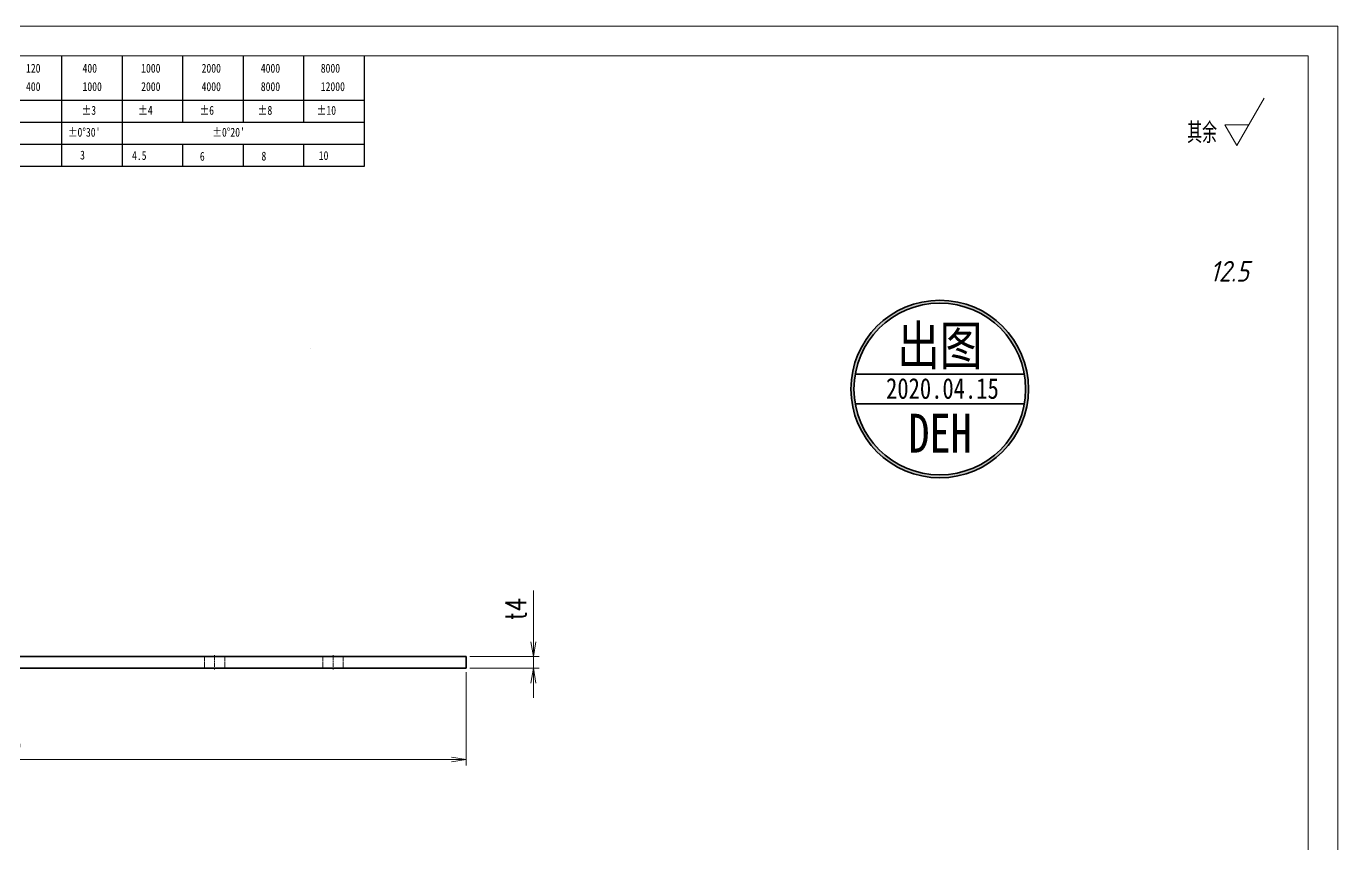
# Model space of a CAD drawing. Header units: millimetres. Extents: x 1333 to 70140, y -42879 to -5704.
# Drawn here: x 67242.7 to 67685.7, y -25855.7 to -25579.4 of the extents above; entities that cross this region are included whole.
import ezdxf
from ezdxf.enums import TextEntityAlignment as Align

# ---------------------------------------------------------------- set-up
doc = ezdxf.new("R2010")
doc.units = ezdxf.units.MM
doc.header["$LTSCALE"] = 0.5
for name, pattern in [('AM_ISO08W050x2', [9, 6, -0.75, 1.5, -0.75]), ('DASHDOT', [18.5, 12, -3, 0.5, -3]), ('DASHED', [15, 12, -3]), ('DOT2', [0.125, 0, -0.125])]:
    doc.linetypes.add(name, pattern=pattern)
for name, color, linetype, lineweight in [('CENTER', 2, 'AM_ISO08W050x2', 15), ('印章专用-出图', 1, 'Continuous', 80), ('图框', 7, 'Continuous', 18), ('标注线', 3, 'Continuous', 18), ('细实线', 3, 'Continuous', 18)]:
    doc.layers.add(name, color=color, linetype=linetype, lineweight=lineweight)
doc.layers.add('图\\M+19E79\\M+195B6\\M+18E9A', color=7, linetype='Continuous')
doc.layers.add('打印', color=7, linetype='Continuous', lineweight=15, plot=False)
doc.layers.add('打印-禁用', color=7, linetype='Continuous', lineweight=15, plot=False)
doc.styles.add('DIM', font='romans.shx', dxfattribs={"width": 0.8, "bigfont": 'bigfont.shx'})
doc.styles.add('国标', font='simfang.ttf', dxfattribs={"width": 0.8})
doc.styles.add('机械长仿宋', font='gbenor.shx', dxfattribs={"height": 1, "bigfont": 'gbcbig.shx'})
doc.dimstyles.new('DEH 1-2$0', dxfattribs={"dimscale": 2, "dimtxt": 3.5, "dimasz": 2.5, "dimexe": 1, "dimexo": 0.625, "dimgap": 1.2, "dimtad": 1, "dimdsep": 46, "dimtxsty": 'DIM', "dimblk": 'OPEN', "dimcen": 0, "dimclrd": 8, "dimclre": 8, "dimclrt": 2, "dimazin": 2, "dimtfac": 0.5, "dimtmove": 0, "dimatfit": 3, "dimldrblk": 'OPEN', "dimfxl": 0, "dimtolj": 2, "dimlwd": 13, "dimlwe": 13, "dimarcsym": 0})

# ---------------------------------------------------------------- blocks, each defined once
blk = doc.blocks.new('GZDEH零件A3图框V01版')
at = {"layer": '图\\M+19E79\\M+195B6\\M+18E9A', "color": 9}
for p, q in [((3061.98, -1561.98), (3061.98, -1554.46)), ((3072.2, -1561.98), (3072.2, -1554.46)), ((3082.42, -1561.98), (3082.42, -1554.46)), ((3092.64, -1561.98), (3092.64, -1554.46)), ((3102.86, -1561.98), (3102.86, -1554.46)), ((3113.09, -1573.08), (3113.09, -1554.46)), ((2996.09, -1561.98), (3113.09, -1561.98)), ((3061.98, -1573.08), (3061.98, -1561.98)), ((3072.2, -1573.08), (3072.2, -1561.98)), ((3082.42, -1565.68), (3082.42, -1561.98)), ((3092.64, -1565.68), (3092.64, -1561.98)), ((3102.86, -1565.68), (3102.86, -1561.98)), ((2996.09, -1565.68), (3113.09, -1565.68)), ((2996.09, -1569.38), (3113.09, -1569.38)), ((3082.42, -1573.08), (3082.42, -1569.48)), ((3092.64, -1573.08), (3092.64, -1569.38)), ((3102.86, -1573.08), (3102.86, -1569.38)), ((2990.09, -1573.08), (3113.09, -1573.08))]:
    blk.add_line(p, q, dxfattribs=at)
at = {"layer": '图框', "linetype": 'Continuous'}
for p, q in [((3272.49, -1554.46), (2882.49, -1554.46)), ((3272.49, -1832.96), (3272.49, -1554.46))]:
    blk.add_line(p, q, dxfattribs=at)
at = {"layer": '打印-禁用', "linetype": 'Continuous'}
for p, q in [((3277.49, -1549.46), (2857.49, -1549.46)), ((3277.49, -1846.46), (3277.49, -1549.46))]:
    blk.add_line(p, q, dxfattribs=at)
at = {"layer": '图\\M+19E79\\M+195B6\\M+18E9A', "color": 9, "style": '国标', "width": 0.8}
for s, p in [('120', (3055.91, -1557.31)), ('400', (3065.46, -1557.31)), ('1000', (3075.36, -1557.31)), ('2000', (3085.57, -1557.31)), ('4000', (3095.57, -1557.31)), ('8000', (3105.7, -1557.31)), ('400', (3055.91, -1560.41)), ('1000', (3065.46, -1560.41)), ('2000', (3075.36, -1560.41)), ('4000', (3085.57, -1560.41)), ('8000', (3095.57, -1560.41)), ('12000', (3105.7, -1560.41)), ('±3', (3065.3, -1564.42)), ('±4', (3074.85, -1564.42)), ('±6', (3085.22, -1564.42)), ('±8', (3095.06, -1564.42)), ('±10', (3105.02, -1564.42)), ("±0%%D30'", (3062.98, -1568.12)), ("±0%%D20'", (3087.38, -1568.12)), ('3', (3065.05, -1571.98)), ('4.5', (3073.82, -1572.05)), ('6', (3085.28, -1572.19)), ('8', (3095.68, -1572.15)), ('10', (3105.36, -1572.06))]:
    blk.add_text(s, height=1.5, dxfattribs=at).set_placement(p)
blk = doc.blocks.new('DEH A3')
at = {"layer": '图框'}
blk.add_blockref('GZDEH零件A3图框V01版', (-2857.49, 1846.46), dxfattribs=at)
blk = doc.blocks.new('FINISHER_TR')
at = {"layer": '标注线'}
for p, q in [((0, 0), (4.62, 8)), ((-2.02, 3.5), (0, 0)), ((2.02, 3.5), (-2.02, 3.5))]:
    blk.add_line(p, q, dxfattribs=at)
at = {"layer": '标注线', "color": 2, "style": '机械长仿宋', "oblique": 15}
blk.add_attdef('0.0', text='', height=3.5, dxfattribs=at).set_placement((2.03, -24.04), align=Align.BOTTOM_RIGHT)
blk = doc.blocks.new('其余12.5')
at = {"layer": '标注线'}
blk.add_blockref('FINISHER_TR', (0, 0), dxfattribs=at).add_auto_attribs({'0.0': '12.5'})
at = {"layer": '标注线', "color": 7, "linetype": 'DOT2', "style": '机械长仿宋'}
blk.add_text('其余', height=3.5, dxfattribs=at).set_placement((-8.38, 0.4))
blk = doc.blocks.new('_Open')
at = {"color": 0, "linetype": 'ByBlock', "lineweight": -2}
for p, q in [((-1, 0.167), (0, 0)), ((-1, -0.167), (0, 0)), ((0, 0), (-1, 0))]:
    blk.add_line(p, q, dxfattribs=at)
blk = doc.blocks.new('*D26')
at = {"layer": 'Defpoints', "color": 0, "transparency": 16777216}
for p in [(67076.3, -25758.15), (67391.3, -25796.36), (67391.3, -25827.17)]:
    blk.add_point(p, dxfattribs=at)
at = {"layer": '标注线', "color": 8, "lineweight": 13, "transparency": 16777216}
for p, q in [((67076.3, -25759.4), (67076.3, -25829.17)), ((67391.3, -25797.61), (67391.3, -25829.17)), ((67081.3, -25827.17), (67386.3, -25827.17))]:
    blk.add_line(p, q, dxfattribs=at)
at = {"layer": '标注线', "color": 8, "lineweight": 13, "transparency": 16777216, "xscale": 5, "yscale": 5, "zscale": 5, "rotation": 180}
blk.add_blockref('_Open', (67076.3, -25827.17), dxfattribs=at)
at = {"layer": '标注线', "color": 8, "lineweight": 13, "transparency": 16777216, "xscale": 5, "yscale": 5, "zscale": 5}
blk.add_blockref('_Open', (67391.3, -25827.17), dxfattribs=at)
at = {"layer": '标注线', "color": 2, "transparency": 16777216, "insert": (67233.8, -25821.27), "char_height": 7, "attachment_point": 5, "style": 'DIM'}
blk.add_mtext('\\A2;315', dxfattribs=at)
blk = doc.blocks.new('*D28')
at = {"layer": 'Defpoints', "color": 0, "transparency": 16777216}
for p in [(67391.3, -25792.36), (67413.99, -25792.36), (67391.3, -25796.36)]:
    blk.add_point(p, dxfattribs=at)
at = {"layer": '标注线', "color": 8, "lineweight": 13, "transparency": 16777216}
for p, q in [((67413.99, -25787.36), (67413.99, -25770.1)), ((67392.55, -25792.36), (67415.99, -25792.36)), ((67413.99, -25796.36), (67413.99, -25792.36)), ((67392.55, -25796.36), (67415.99, -25796.36)), ((67413.99, -25801.36), (67413.99, -25806.36))]:
    blk.add_line(p, q, dxfattribs=at)
at = {"layer": '标注线', "color": 8, "lineweight": 13, "transparency": 16777216, "xscale": 5, "yscale": 5, "zscale": 5}
for p, rotation in [((67413.99, -25792.36), 270), ((67413.99, -25796.36), 90)]:
    blk.add_blockref('_Open', p, dxfattribs=dict(at, rotation=rotation))
at = {"layer": '标注线', "color": 2, "transparency": 16777216, "insert": (67408.09, -25776.23), "char_height": 7, "attachment_point": 5, "rotation": 90, "style": 'DIM'}
blk.add_mtext('\\A2;{\\Fromans,bigfont|c134;t}4', dxfattribs=at)
blk = doc.blocks.new('出图章')
at = {"layer": '印章专用-出图'}
h = blk.add_hatch(color=256, dxfattribs=at)
h.paths.add_polyline_path([(-15, 0, 1), (15, 0, 1)])
h.paths.add_polyline_path([(14.5, 0, -1), (-14.5, 0, -1)], flags=16)
h.paths.add_polyline_path([(-7.31, -12.35), (7.41, -12.35), (7.41, -2.73), (-7.31, -2.73)], flags=8)
at = {"layer": '印章专用-出图', "lineweight": 35}
for p, q in [((-14.28, 2.5), (14.28, 2.5)), ((-14.28, -2.5), (14.28, -2.5))]:
    blk.add_line(p, q, dxfattribs=at)
for radius in [15, 14.5]:
    blk.add_circle((0, 0), radius, dxfattribs=at)
at = {"layer": '印章专用-出图', "color": 4, "style": '国标', "width": 0.8}
blk.add_text('DEH', height=6.562, dxfattribs=at).set_placement((0.05, -10.74), align=Align.CENTER)
at = {"layer": '印章专用-出图', "color": 3, "style": '国标', "width": 0.8}
blk.add_attdef('出图', text='', height=6.6, dxfattribs=at).set_placement((0, 7.35), align=Align.MIDDLE_CENTER)
at = {"layer": '印章专用-出图', "color": 2, "style": '国标', "width": 0.8}
blk.add_attdef('XXXX.XX.XX', text='', height=3.5, dxfattribs=at).set_placement((0.45, 0.1), align=Align.MIDDLE_CENTER)
blk = doc.blocks.new('YZ-CT')
at = {"layer": '印章专用-出图'}
blk.add_blockref('出图章', (0.63, 0), dxfattribs=at).add_auto_attribs({'出图': '出图', 'XXXX.XX.XX': '2020.04.15'})
blk = doc.blocks.new('CC')
at = {"layer": '印章专用-出图'}
blk.add_blockref('YZ-CT', (20009.41, -16878.05), dxfattribs=at)

msp = doc.modelspace()

# ---------------------------------------------------------------- linework, layer by layer
at = {"color": 7, "lineweight": 35}
for p, q in [((67391.302, -25792.363), (67082.702, -25792.363)), ((67082.702, -25796.363), (67391.302, -25796.363))]:
    msp.add_line(p, q, dxfattribs=at)
at = {"color": 1, "linetype": 'DASHED', "lineweight": 13, "ltscale": 0.1}
for p, q in [((67302.846, -25796.363), (67302.846, -25792.363)), ((67302.846, -25796.363), (67302.846, -25792.363)), ((67309.758, -25796.363), (67309.758, -25792.363)), ((67309.758, -25796.363), (67309.758, -25792.363)), ((67342.846, -25796.363), (67342.846, -25792.363)), ((67342.846, -25796.363), (67342.846, -25792.363)), ((67349.758, -25796.363), (67349.758, -25792.363)), ((67349.758, -25796.363), (67349.758, -25792.363))]:
    msp.add_line(p, q, dxfattribs=at)
at = {"color": 7, "lineweight": 35, "ltscale": 0.1}
msp.add_line((67391.302, -25796.363), (67391.302, -25792.363), dxfattribs=at)
at = {"layer": 'CENTER', "color": 2, "linetype": 'DASHDOT', "lineweight": 13, "ltscale": 0.12}
for p, q in [((67306.302, -25796.763), (67306.302, -25791.963)), ((67346.302, -25796.763), (67346.302, -25791.963))]:
    msp.add_line(p, q, dxfattribs=at)
at = {"layer": '打印'}
msp.add_lwpolyline([(66845.736, -25579.398), (67685.736, -25579.398), (67685.736, -26173.398), (66845.736, -26173.398)], close=True, dxfattribs=at)
at = {"layer": '细实线', "ltscale": 2.48512e-05}
msp.add_line((67338.573, -25688.348), (67338.573, -25688.35), dxfattribs=at)

# ---------------------------------------------------------------- block references
at = {"layer": '图框', "xscale": 2.000000000000017, "yscale": 2.000000000000017, "zscale": 2.000000000000017, "rotation": 359.9999925153066}
msp.add_blockref('DEH A3', (66845.736, -26173.398), dxfattribs=at)
at = {"layer": '标注线', "xscale": 2.000000000000017, "yscale": 2.000000000000017, "zscale": 2.000000000000017, "rotation": 359.9999925153066}
for name, p in [('其余12.5', (67651.623, -25619.713)), ('CC', (27531.205, 8054.119))]:
    msp.add_blockref(name, p, dxfattribs=at)

# ---------------------------------------------------------------- dimensions: what is measured, and where the dimension line sits
at = {"layer": '标注线'}
dim = msp.add_linear_dim(base=(67391.302, -25827.169), p1=(67076.302, -25758.152), p2=(67391.302, -25796.363), angle=359.99999, dimstyle='DEH 1-2$0', dxfattribs=at)
dim.commit()
dim.dimension.update_dxf_attribs({"geometry": '*D26', "text_midpoint": (67233.802, -25821.269)})
dim = msp.add_linear_dim(base=(67413.986, -25792.363), p1=(67391.302, -25796.363), p2=(67391.302, -25792.363), angle=89.99999, text='{\\Fromans,bigfont|c134;t}<>', dimstyle='DEH 1-2$0', dxfattribs=at)
dim.commit()
dim.dimension.update_dxf_attribs({"geometry": '*D28', "text_midpoint": (67408.086, -25776.23)})

doc.saveas('drawing.dxf')
